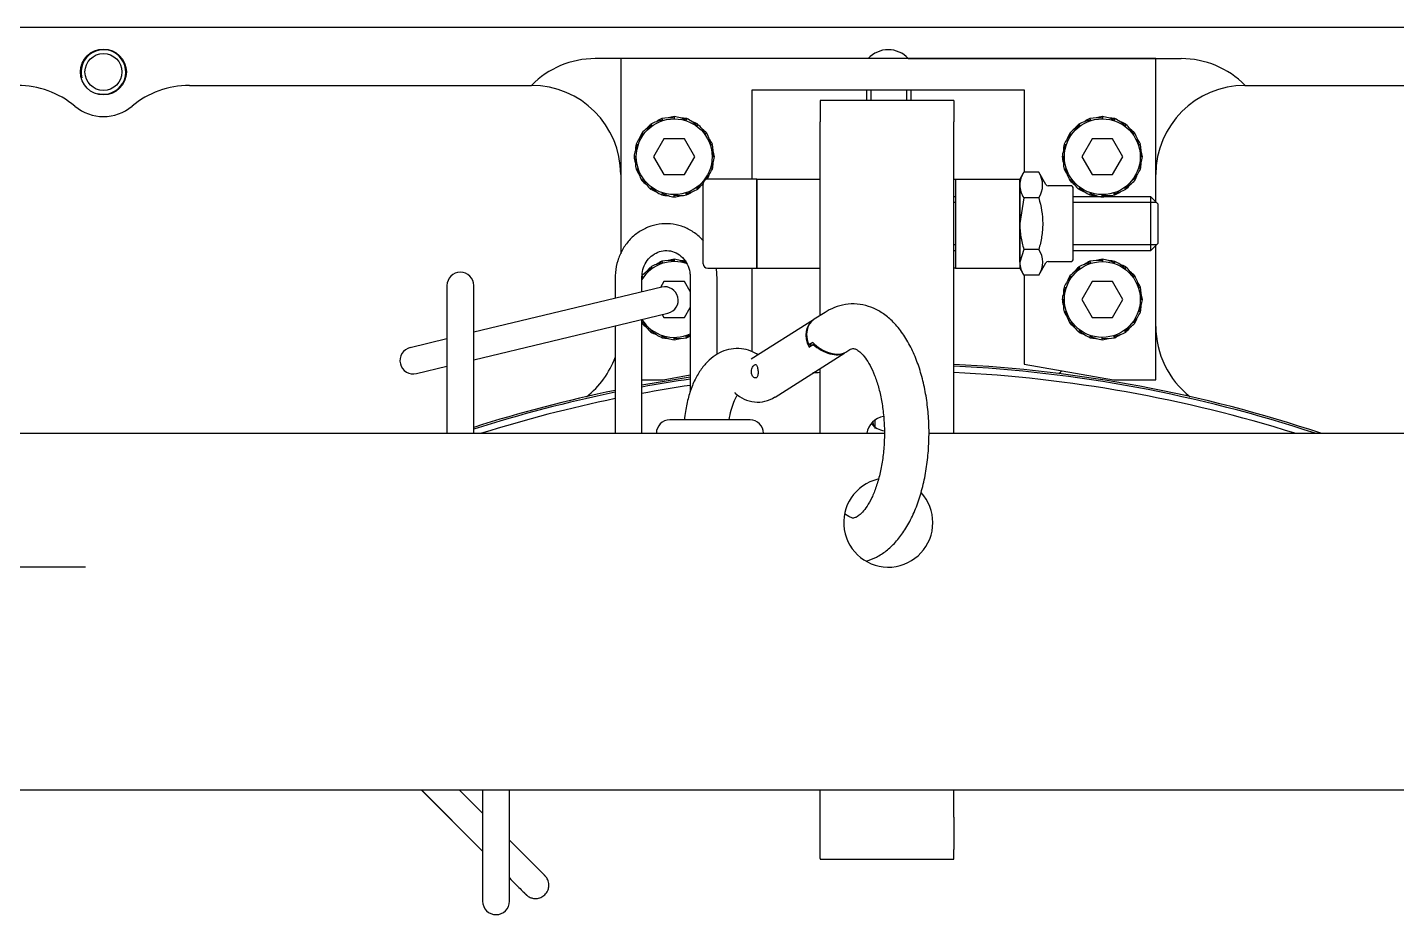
# Model space of a CAD drawing. Header units: millimetres. Extents: x -60 to 7633, y -2614 to 2146.
# Drawn here: x 6841.3 to 6994.8, y -2271.2 to -2171.8 of the extents above; entities that cross this region are included whole.
import ezdxf
from ezdxf.lldxf.tags import DXFTag

# ---------------------------------------------------------------- set-up
doc = ezdxf.new("R2010")
doc.units = ezdxf.units.MM
doc.layers.get('0').update_dxf_attribs({"color": 250})
tags = doc.linetypes.add('CENTER2', pattern=[28.575, 19.05, -3.175, 3.175, -3.175]).pattern_tags.tags
tags[10:11] = [DXFTag(74, 4), DXFTag(75, 0), DXFTag(340, '0'), DXFTag(46, 0.0), DXFTag(50, 0.0), DXFTag(44, 0.0), DXFTag(45, 0.0)]
tags[8:9] = [DXFTag(74, 4), DXFTag(75, 0), DXFTag(340, '0'), DXFTag(46, 0.0), DXFTag(50, 0.0), DXFTag(44, 0.0), DXFTag(45, 0.0)]
tags[6:7] = [DXFTag(74, 4), DXFTag(75, 0), DXFTag(340, '0'), DXFTag(46, 0.0), DXFTag(50, 0.0), DXFTag(44, 0.0), DXFTag(45, 0.0)]
tags[4:5] = [DXFTag(74, 4), DXFTag(75, 0), DXFTag(340, '0'), DXFTag(46, 0.0), DXFTag(50, 0.0), DXFTag(44, 0.0), DXFTag(45, 0.0)]

msp = doc.modelspace()

# ---------------------------------------------------------------- linework, layer by layer
at = {"linetype": 'Continuous'}
for p, q in [((7164.8, -2171.78), (6710.8, -2171.78)), ((6935.56, -2175.28), (6904.94, -2175.28)), ((6907.8, -2175.28), (6907.8, -2197.15)), ((6967.8, -2175.28), (6907.8, -2175.28)), ((6940.04, -2175.28), (6970.66, -2175.28)), ((6967.8, -2191.33), (6967.8, -2175.28)), ((6859.43, -2178.28), (6897.8, -2178.28)), ((6977.8, -2178.28), (7016.17, -2178.28)), ((6922.55, -2178.78), (6953.05, -2178.78)), ((6922.55, -2188.78), (6922.55, -2178.78)), ((6930.15, -2179.97), (6930.15, -2182.37)), ((6945.15, -2179.97), (6930.15, -2179.97)), ((6935.35, -2178.78), (6935.35, -2179.97)), ((6935.84, -2178.78), (6935.84, -2179.97)), ((6939.86, -2178.78), (6939.86, -2179.97)), ((6940.35, -2179.97), (6940.35, -2178.78)), ((6945.15, -2179.97), (6945.15, -2182.37)), ((6953.05, -2178.78), (6953.05, -2188.01)), ((6910.69, -2183.16), (6910.69, -2183.16)), ((6911.16, -2182.64), (6911.31, -2182.84)), ((6911.16, -2182.64), (6911.26, -2182.79)), ((6911.26, -2182.79), (6911.3, -2182.84)), ((6911.8, -2182.35), (6911.8, -2182.35)), ((6912.41, -2182), (6912.47, -2182.17)), ((6912.42, -2182), (6912.49, -2182.24)), ((6912.47, -2182.17), (6912.49, -2182.24)), ((6913.12, -2181.93), (6913.11, -2181.93)), ((6913.8, -2181.78), (6913.8, -2181.96)), ((6913.8, -2181.96), (6913.8, -2182.03)), ((6913.81, -2181.78), (6913.81, -2182.03)), ((6914.49, -2181.93), (6914.49, -2181.93)), ((6915.14, -2182.17), (6915.11, -2182.24)), ((6915.2, -2182), (6915.12, -2182.24)), ((6915.19, -2182), (6915.14, -2182.17)), ((6915.81, -2182.36), (6915.81, -2182.36)), ((6916.34, -2182.79), (6916.3, -2182.84)), ((6916.45, -2182.65), (6916.31, -2182.85)), ((6916.45, -2182.64), (6916.34, -2182.79)), ((6916.92, -2183.17), (6916.92, -2183.17)), ((6930.15, -2202.86), (6930.15, -2182.37)), ((6945.15, -2202.86), (6945.15, -2182.37)), ((6958.69, -2183.16), (6958.69, -2183.16)), ((6959.16, -2182.64), (6959.31, -2182.84)), ((6959.16, -2182.64), (6959.26, -2182.79)), ((6959.26, -2182.79), (6959.3, -2182.84)), ((6959.8, -2182.35), (6959.8, -2182.35)), ((6960.41, -2182), (6960.47, -2182.17)), ((6960.42, -2182), (6960.49, -2182.24)), ((6960.47, -2182.17), (6960.49, -2182.24)), ((6961.12, -2181.93), (6961.11, -2181.93)), ((6961.8, -2181.78), (6961.8, -2181.96)), ((6961.8, -2181.96), (6961.8, -2182.03)), ((6961.81, -2181.78), (6961.81, -2182.03)), ((6962.49, -2181.93), (6962.49, -2181.93)), ((6963.14, -2182.17), (6963.11, -2182.24)), ((6963.2, -2182), (6963.12, -2182.24)), ((6963.19, -2182), (6963.14, -2182.17)), ((6963.81, -2182.36), (6963.81, -2182.36)), ((6964.34, -2182.79), (6964.3, -2182.84)), ((6964.45, -2182.65), (6964.31, -2182.85)), ((6964.45, -2182.64), (6964.34, -2182.79)), ((6964.92, -2183.17), (6964.92, -2183.17)), ((6909.87, -2184.28), (6909.87, -2184.28)), ((6910.16, -2183.63), (6910.37, -2183.78)), ((6910.16, -2183.64), (6910.31, -2183.74)), ((6910.31, -2183.74), (6910.36, -2183.78)), ((6912.65, -2184.28), (6911.49, -2186.28)), ((6914.96, -2184.28), (6912.65, -2184.28)), ((6916.11, -2186.28), (6914.96, -2184.28)), ((6917.45, -2183.64), (6917.24, -2183.79)), ((6917.29, -2183.74), (6917.24, -2183.78)), ((6917.44, -2183.64), (6917.29, -2183.74)), ((6917.73, -2184.28), (6917.73, -2184.28)), ((6957.87, -2184.28), (6957.87, -2184.28)), ((6958.16, -2183.63), (6958.37, -2183.78)), ((6958.16, -2183.64), (6958.31, -2183.74)), ((6958.31, -2183.74), (6958.36, -2183.78)), ((6960.65, -2184.28), (6959.49, -2186.28)), ((6962.96, -2184.28), (6960.65, -2184.28)), ((6964.11, -2186.28), (6962.96, -2184.28)), ((6965.45, -2183.64), (6965.24, -2183.79)), ((6965.29, -2183.74), (6965.24, -2183.78)), ((6965.44, -2183.64), (6965.29, -2183.74)), ((6965.73, -2184.28), (6965.73, -2184.28)), ((6909.45, -2185.59), (6909.45, -2185.59)), ((6909.52, -2184.88), (6909.76, -2184.96)), ((6909.52, -2184.89), (6909.69, -2184.95)), ((6909.69, -2184.95), (6909.76, -2184.97)), ((6917.91, -2184.95), (6917.84, -2184.97)), ((6918.08, -2184.9), (6917.85, -2184.98)), ((6918.08, -2184.89), (6917.91, -2184.95)), ((6918.16, -2185.6), (6918.16, -2185.6)), ((6957.45, -2185.59), (6957.45, -2185.59)), ((6957.52, -2184.88), (6957.76, -2184.96)), ((6957.52, -2184.89), (6957.69, -2184.95)), ((6957.69, -2184.95), (6957.76, -2184.97)), ((6965.91, -2184.95), (6965.84, -2184.97)), ((6966.08, -2184.9), (6965.85, -2184.98)), ((6966.08, -2184.89), (6965.91, -2184.95)), ((6966.16, -2185.6), (6966.16, -2185.6)), ((6909.3, -2186.27), (6909.55, -2186.27)), ((6909.3, -2186.28), (6909.48, -2186.28)), ((6909.45, -2186.97), (6909.45, -2186.97)), ((6909.48, -2186.28), (6909.55, -2186.28)), ((6909.52, -2187.66), (6909.76, -2187.59)), ((6909.52, -2187.67), (6909.69, -2187.62)), ((6909.69, -2187.62), (6909.76, -2187.6)), ((6911.49, -2186.28), (6912.65, -2188.28)), ((6914.96, -2188.28), (6916.11, -2186.28)), ((6918.08, -2187.68), (6917.84, -2187.6)), ((6917.91, -2187.62), (6917.84, -2187.6)), ((6918.08, -2187.67), (6917.91, -2187.62)), ((6918.12, -2186.28), (6918.05, -2186.28)), ((6918.3, -2186.29), (6918.05, -2186.29)), ((6918.3, -2186.28), (6918.12, -2186.28)), ((6918.15, -2186.98), (6918.15, -2186.98)), ((6957.3, -2186.27), (6957.55, -2186.27)), ((6957.3, -2186.28), (6957.48, -2186.28)), ((6957.45, -2186.97), (6957.45, -2186.97)), ((6957.48, -2186.28), (6957.55, -2186.28)), ((6957.52, -2187.66), (6957.76, -2187.59)), ((6957.52, -2187.67), (6957.69, -2187.62)), ((6957.69, -2187.62), (6957.76, -2187.6)), ((6959.49, -2186.28), (6960.65, -2188.28)), ((6962.96, -2188.28), (6964.11, -2186.28)), ((6966.08, -2187.68), (6965.84, -2187.6)), ((6965.91, -2187.62), (6965.84, -2187.6)), ((6966.08, -2187.67), (6965.91, -2187.62)), ((6966.12, -2186.28), (6966.05, -2186.28)), ((6966.3, -2186.29), (6966.05, -2186.29)), ((6966.3, -2186.28), (6966.12, -2186.28)), ((6966.15, -2186.98), (6966.15, -2186.98)), ((6909.87, -2188.28), (6909.87, -2188.28)), ((6910.16, -2188.92), (6910.36, -2188.77)), ((6910.16, -2188.93), (6910.31, -2188.82)), ((6910.31, -2188.82), (6910.36, -2188.78)), ((6912.65, -2188.28), (6914.96, -2188.28)), ((6917.05, -2198.28), (6917.05, -2189.28)), ((6917.31, -2188.84), (6917.23, -2188.79)), ((6917.29, -2188.82), (6917.24, -2188.78)), ((6917.32, -2188.84), (6917.29, -2188.82)), ((6923.05, -2188.78), (6917.55, -2188.78)), ((6917.73, -2188.29), (6917.73, -2188.29)), ((6923.05, -2198.78), (6923.05, -2188.78)), ((6923.05, -2188.78), (6923.05, -2198.78)), ((6923.05, -2188.78), (6930.15, -2188.78)), ((6945.15, -2188.78), (6945.35, -2188.78)), ((6945.35, -2188.78), (6952.55, -2188.78)), ((6945.35, -2188.78), (6945.35, -2198.78)), ((6953, -2188.01), (6952.55, -2188.78)), ((6952.55, -2189.45), (6952.55, -2188.78)), ((6954.67, -2188.01), (6953, -2188.01)), ((6955.46, -2189.38), (6954.67, -2188.01)), ((6957.87, -2188.28), (6957.87, -2188.28)), ((6958.16, -2188.92), (6958.36, -2188.77)), ((6958.16, -2188.93), (6958.31, -2188.82)), ((6958.31, -2188.82), (6958.36, -2188.78)), ((6960.65, -2188.28), (6962.96, -2188.28)), ((6965.44, -2188.93), (6965.23, -2188.79)), ((6965.29, -2188.82), (6965.24, -2188.78)), ((6965.44, -2188.93), (6965.29, -2188.82)), ((6965.73, -2188.29), (6965.73, -2188.29)), ((6910.68, -2189.4), (6910.68, -2189.4)), ((6911.15, -2189.92), (6911.3, -2189.72)), ((6911.16, -2189.92), (6911.26, -2189.78)), ((6911.26, -2189.78), (6911.3, -2189.72)), ((6911.8, -2190.21), (6911.8, -2190.21)), ((6912.4, -2190.56), (6912.48, -2190.32)), ((6912.41, -2190.56), (6912.47, -2190.39)), ((6912.47, -2190.39), (6912.49, -2190.32)), ((6913.11, -2190.64), (6913.11, -2190.64)), ((6913.79, -2190.78), (6913.79, -2190.53)), ((6913.8, -2190.6), (6913.8, -2190.53)), ((6913.8, -2190.78), (6913.8, -2190.6)), ((6914.49, -2190.64), (6914.49, -2190.64)), ((6915.14, -2190.39), (6915.11, -2190.32)), ((6915.18, -2190.56), (6915.11, -2190.33)), ((6915.19, -2190.56), (6915.14, -2190.39)), ((6915.8, -2190.21), (6915.8, -2190.21)), ((6916.44, -2189.93), (6916.29, -2189.72)), ((6916.34, -2189.78), (6916.3, -2189.72)), ((6916.45, -2189.92), (6916.34, -2189.78)), ((6916.92, -2189.4), (6916.92, -2189.4)), ((6945.35, -2190.78), (6945.15, -2190.78)), ((6952.55, -2189.45), (6952.55, -2198.11)), ((6952.55, -2193.78), (6952.55, -2189.45)), ((6958.25, -2189.53), (6955.72, -2189.53)), ((6958.55, -2197.73), (6958.55, -2189.83)), ((6967.25, -2190.78), (6958.55, -2190.78)), ((6958.68, -2189.4), (6958.68, -2189.4)), ((6959.15, -2189.92), (6959.3, -2189.72)), ((6959.16, -2189.92), (6959.26, -2189.78)), ((6959.26, -2189.78), (6959.3, -2189.72)), ((6959.8, -2190.21), (6959.8, -2190.21)), ((6960.4, -2190.56), (6960.48, -2190.32)), ((6960.41, -2190.56), (6960.47, -2190.39)), ((6960.47, -2190.39), (6960.49, -2190.32)), ((6961.11, -2190.64), (6961.11, -2190.64)), ((6961.79, -2190.78), (6961.79, -2190.53)), ((6961.8, -2190.6), (6961.8, -2190.53)), ((6961.8, -2190.78), (6961.8, -2190.6)), ((6962.49, -2190.64), (6962.49, -2190.64)), ((6963.14, -2190.39), (6963.11, -2190.32)), ((6963.18, -2190.56), (6963.11, -2190.33)), ((6963.19, -2190.56), (6963.14, -2190.39)), ((6963.8, -2190.21), (6963.8, -2190.21)), ((6964.44, -2189.93), (6964.29, -2189.72)), ((6964.34, -2189.78), (6964.3, -2189.72)), ((6964.45, -2189.92), (6964.34, -2189.78)), ((6964.92, -2189.4), (6964.92, -2189.4)), ((6967.25, -2196.78), (6967.25, -2190.78)), ((6968.05, -2191.58), (6967.25, -2190.78)), ((6945.35, -2191.4), (6945.15, -2191.4)), ((6953, -2190.89), (6952.55, -2193.78)), ((6954.67, -2190.89), (6953, -2190.89)), ((6967.86, -2191.4), (6958.55, -2191.4)), ((6968.05, -2195.98), (6968.05, -2191.58)), ((6952.55, -2198.11), (6952.55, -2193.78)), ((6945.35, -2196.17), (6945.15, -2196.17)), ((6945.15, -2196.78), (6945.35, -2196.78)), ((6953, -2196.67), (6952.55, -2198.11)), ((6954.67, -2196.67), (6953, -2196.67)), ((6967.86, -2196.17), (6958.55, -2196.17)), ((6958.55, -2196.78), (6967.25, -2196.78)), ((6967.25, -2196.78), (6968.05, -2195.98)), ((6967.8, -2211.28), (6967.8, -2196.23)), ((6911.8, -2198.35), (6911.8, -2198.35)), ((6912.41, -2198), (6912.47, -2198.17)), ((6912.42, -2198), (6912.49, -2198.24)), ((6912.47, -2198.17), (6912.49, -2198.24)), ((6913.12, -2197.93), (6913.11, -2197.93)), ((6913.8, -2197.78), (6913.8, -2197.96)), ((6913.8, -2197.96), (6913.8, -2198.03)), ((6913.81, -2197.78), (6913.81, -2198.03)), ((6914.49, -2197.93), (6914.49, -2197.93)), ((6915.14, -2198.17), (6915.11, -2198.24)), ((6915.15, -2198.14), (6915.12, -2198.24)), ((6952.55, -2198.11), (6952.55, -2198.78)), ((6954.67, -2199.56), (6955.46, -2198.18)), ((6955.72, -2198.03), (6958.25, -2198.03)), ((6959.8, -2198.35), (6959.8, -2198.35)), ((6960.41, -2198), (6960.47, -2198.17)), ((6960.42, -2198), (6960.49, -2198.24)), ((6960.47, -2198.17), (6960.49, -2198.24)), ((6961.12, -2197.93), (6961.11, -2197.93)), ((6961.8, -2197.78), (6961.8, -2197.96)), ((6961.8, -2197.96), (6961.8, -2198.03)), ((6961.81, -2197.78), (6961.81, -2198.03)), ((6962.49, -2197.93), (6962.49, -2197.93)), ((6963.14, -2198.17), (6963.11, -2198.24)), ((6963.2, -2198), (6963.12, -2198.24)), ((6963.19, -2198), (6963.14, -2198.17)), ((6963.81, -2198.36), (6963.81, -2198.36)), ((6907.18, -2199.79), (6907.18, -2202.15)), ((6910.18, -2201.43), (6910.18, -2199.79)), ((6910.19, -2199.65), (6910.37, -2199.78)), ((6910.31, -2199.74), (6910.36, -2199.78)), ((6910.69, -2199.16), (6910.69, -2199.16)), ((6911.16, -2198.64), (6911.31, -2198.84)), ((6911.16, -2198.64), (6911.26, -2198.79)), ((6911.26, -2198.79), (6911.3, -2198.84)), ((6915.6, -2199.79), (6915.6, -2212.64)), ((6917.55, -2198.78), (6923.05, -2198.78)), ((6918.6, -2208.45), (6918.6, -2199.79)), ((6922.55, -2208.14), (6922.55, -2198.78)), ((6923.05, -2198.78), (6930.15, -2198.78)), ((6945.35, -2198.78), (6945.15, -2198.78)), ((6945.35, -2198.78), (6952.55, -2198.78)), ((6952.55, -2198.78), (6953, -2199.56)), ((6954.67, -2199.56), (6953, -2199.56)), ((6953.05, -2199.56), (6953.05, -2209.52)), ((6958.16, -2199.63), (6958.37, -2199.78)), ((6958.16, -2199.64), (6958.31, -2199.74)), ((6958.31, -2199.74), (6958.36, -2199.78)), ((6958.69, -2199.16), (6958.69, -2199.16)), ((6959.16, -2198.64), (6959.31, -2198.84)), ((6959.16, -2198.64), (6959.26, -2198.79)), ((6959.26, -2198.79), (6959.3, -2198.84)), ((6964.34, -2198.79), (6964.3, -2198.84)), ((6964.45, -2198.65), (6964.31, -2198.85)), ((6964.45, -2198.64), (6964.34, -2198.79)), ((6964.92, -2199.17), (6964.92, -2199.17)), ((6965.45, -2199.64), (6965.24, -2199.79)), ((6965.29, -2199.74), (6965.24, -2199.78)), ((6965.44, -2199.64), (6965.29, -2199.74)), ((6888.32, -2200.73), (6888.32, -2205.23)), ((6891.32, -2205.23), (6891.32, -2200.73)), ((6912.4, -2200.9), (6908.02, -2201.95)), ((6912.65, -2200.28), (6912.27, -2200.93)), ((6914.96, -2200.28), (6912.65, -2200.28)), ((6915.6, -2201.4), (6914.96, -2200.28)), ((6957.45, -2201.59), (6957.45, -2201.59)), ((6957.52, -2200.88), (6957.76, -2200.96)), ((6957.52, -2200.89), (6957.69, -2200.95)), ((6957.69, -2200.95), (6957.76, -2200.97)), ((6957.87, -2200.28), (6957.87, -2200.28)), ((6960.65, -2200.28), (6959.49, -2202.28)), ((6962.96, -2200.28), (6960.65, -2200.28)), ((6964.11, -2202.28), (6962.96, -2200.28)), ((6965.73, -2200.28), (6965.73, -2200.28)), ((6965.91, -2200.95), (6965.84, -2200.97)), ((6966.08, -2200.9), (6965.85, -2200.98)), ((6966.08, -2200.89), (6965.91, -2200.95)), ((6966.16, -2201.6), (6966.16, -2201.6)), ((6908.02, -2201.95), (6891.32, -2205.96)), ((6930.15, -2204.09), (6930.15, -2202.86)), ((6945.15, -2206.81), (6945.15, -2202.86)), ((6957.3, -2202.27), (6957.55, -2202.27)), ((6957.3, -2202.28), (6957.48, -2202.28)), ((6957.45, -2202.97), (6957.45, -2202.97)), ((6957.48, -2202.28), (6957.55, -2202.28)), ((6959.49, -2202.28), (6960.65, -2204.28)), ((6962.96, -2204.28), (6964.11, -2202.28)), ((6966.12, -2202.28), (6966.05, -2202.28)), ((6966.3, -2202.29), (6966.05, -2202.29)), ((6966.3, -2202.28), (6966.12, -2202.28)), ((6966.15, -2202.98), (6966.15, -2202.98)), ((6908.73, -2204.87), (6913.1, -2203.81)), ((6910.18, -2217.28), (6910.18, -2204.52)), ((6912.46, -2203.97), (6912.65, -2204.28)), ((6912.65, -2204.28), (6914.96, -2204.28)), ((6914.96, -2204.28), (6915.6, -2203.16)), ((6929.41, -2204.56), (6922.43, -2208.98)), ((6930.72, -2203.73), (6929.5, -2204.5)), ((6957.52, -2203.66), (6957.76, -2203.59)), ((6957.52, -2203.67), (6957.69, -2203.62)), ((6957.69, -2203.62), (6957.76, -2203.6)), ((6957.87, -2204.28), (6957.87, -2204.28)), ((6960.65, -2204.28), (6962.96, -2204.28)), ((6965.73, -2204.29), (6965.73, -2204.29)), ((6966.08, -2203.68), (6965.84, -2203.6)), ((6965.91, -2203.62), (6965.84, -2203.6)), ((6966.08, -2203.67), (6965.91, -2203.62)), ((6888.32, -2205.23), (6888.32, -2217.28)), ((6891.32, -2209.05), (6908.73, -2204.87)), ((6891.32, -2217.28), (6891.32, -2205.23)), ((6907.18, -2205.24), (6907.18, -2217.28)), ((6910.18, -2204.9), (6910.36, -2204.77)), ((6910.18, -2204.91), (6910.31, -2204.82)), ((6910.31, -2204.82), (6910.36, -2204.78)), ((6910.68, -2205.4), (6910.68, -2205.4)), ((6911.15, -2205.92), (6911.3, -2205.72)), ((6911.16, -2205.92), (6911.26, -2205.78)), ((6911.26, -2205.78), (6911.3, -2205.72)), ((6911.8, -2206.21), (6911.8, -2206.21)), ((6958.16, -2204.92), (6958.36, -2204.77)), ((6958.16, -2204.93), (6958.31, -2204.82)), ((6958.31, -2204.82), (6958.36, -2204.78)), ((6958.68, -2205.4), (6958.68, -2205.4)), ((6959.15, -2205.92), (6959.3, -2205.72)), ((6959.16, -2205.92), (6959.26, -2205.78)), ((6959.26, -2205.78), (6959.3, -2205.72)), ((6959.8, -2206.21), (6959.8, -2206.21)), ((6963.8, -2206.21), (6963.8, -2206.21)), ((6964.44, -2205.93), (6964.29, -2205.72)), ((6964.34, -2205.78), (6964.3, -2205.72)), ((6964.45, -2205.92), (6964.34, -2205.78)), ((6964.92, -2205.4), (6964.92, -2205.4)), ((6965.44, -2204.93), (6965.23, -2204.79)), ((6965.29, -2204.82), (6965.24, -2204.78)), ((6965.44, -2204.93), (6965.29, -2204.82)), ((6888.32, -2206.69), (6884.2, -2207.68)), ((6912.4, -2206.56), (6912.48, -2206.32)), ((6912.41, -2206.56), (6912.47, -2206.39)), ((6912.47, -2206.39), (6912.49, -2206.32)), ((6913.11, -2206.64), (6913.11, -2206.64)), ((6913.79, -2206.78), (6913.79, -2206.53)), ((6913.8, -2206.6), (6913.8, -2206.53)), ((6913.8, -2206.78), (6913.8, -2206.6)), ((6914.49, -2206.64), (6914.49, -2206.64)), ((6915.14, -2206.39), (6915.11, -2206.32)), ((6915.18, -2206.56), (6915.11, -2206.33)), ((6915.19, -2206.56), (6915.14, -2206.39)), ((6929.35, -2207.1), (6928.91, -2207.37)), ((6928.91, -2207.63), (6929.39, -2207.32)), ((6928.91, -2207.37), (6929.31, -2207.37)), ((6929.39, -2207.32), (6929.58, -2207.32)), ((6945.15, -2217.28), (6945.15, -2206.81)), ((6960.4, -2206.56), (6960.48, -2206.32)), ((6960.41, -2206.56), (6960.47, -2206.39)), ((6960.47, -2206.39), (6960.49, -2206.32)), ((6961.11, -2206.64), (6961.11, -2206.64)), ((6961.79, -2206.78), (6961.79, -2206.53)), ((6961.8, -2206.6), (6961.8, -2206.53)), ((6961.8, -2206.78), (6961.8, -2206.6)), ((6962.49, -2206.64), (6962.49, -2206.64)), ((6963.14, -2206.39), (6963.11, -2206.32)), ((6963.18, -2206.56), (6963.11, -2206.33)), ((6963.19, -2206.56), (6963.14, -2206.39)), ((6925.1, -2213.21), (6932.92, -2208.25)), ((6933.03, -2208.18), (6933.39, -2207.95)), ((6884.9, -2210.59), (6888.32, -2209.77)), ((6912.55, -2211.28), (6915.6, -2210.74)), ((6930.15, -2217.28), (6930.15, -2210.01)), ((6953.05, -2209.52), (6963.05, -2211.28)), ((6910.18, -2211.28), (6912.55, -2211.28)), ((6963.05, -2211.28), (6967.8, -2211.28)), ((6922.3, -2215.78), (6913.3, -2215.78)), ((6936.3, -2215.85), (6936.3, -2216.75)), ((6812.8, -2217.28), (6937.36, -2217.28)), ((6942.36, -2217.28), (7062.8, -2217.28)), ((6933.39, -2226.61), (6932.9, -2226.3)), ((7062.8, -2257.28), (6812.8, -2257.28)), ((6885.47, -2257.28), (6892.32, -2264.13)), ((6885.49, -2257.28), (6892.32, -2264.11)), ((6892.32, -2259.87), (6889.73, -2257.28)), ((6892.32, -2257.28), (6892.32, -2265.23)), ((6895.32, -2265.23), (6895.32, -2257.28)), ((6930.15, -2260.29), (6930.15, -2257.28)), ((6945.15, -2260.29), (6945.15, -2257.28)), ((6930.15, -2263.94), (6930.15, -2260.29)), ((6945.15, -2260.29), (6945.15, -2263.94)), ((6896.13, -2263.68), (6895.32, -2262.87)), ((6930.15, -2264.93), (6930.15, -2263.94)), ((6945.15, -2264.93), (6945.15, -2263.94)), ((6892.32, -2265.23), (6892.32, -2269.73)), ((6895.32, -2269.73), (6895.32, -2265.23)), ((6930.15, -2264.93), (6930.15, -2265.03)), ((6930.15, -2265.03), (6945.15, -2265.03)), ((6945.15, -2265.03), (6945.15, -2264.93))]:
    msp.add_line(p, q, dxfattribs=at)
at = {"linetype": 'CENTER2'}
msp.add_line((6847.8, -2232.28), (6807.8, -2232.28), dxfattribs=at)
at = {"linetype": 'Continuous'}
for centre, radius in [((6849.8, -2176.78), 2.57), ((6849.8, -2176.78), 2.07), ((6913.8, -2186.28), 4.25), ((6961.8, -2186.28), 4.25), ((6961.8, -2202.28), 4.25)]:
    msp.add_circle(centre, radius, dxfattribs=at)
for centre, radius, start, end in [((6849.8, -2176.78), 2.5, 255, 195), ((6904.94, -2185.28), 10, 90, 135.573), ((6937.8, -2177.28), 3, 41.8103, 138.1897), ((6970.66, -2185.28), 10, 44.427, 90), ((6840.17, -2188.28), 10, 50.0555, 90), ((6859.43, -2188.28), 10, 90, 129.9445), ((6897.8, -2188.28), 10, 0, 90), ((6977.8, -2188.28), 10, 90, 180), ((6849.8, -2176.78), 5, 230.0555, 309.9445), ((6913.35, -2186.64), 4.38, 118.399, 136.5766), ((6914.16, -2185.83), 4.38, 133.3234, 142.2947), ((6913.26, -2186.48), 4.38, 100.399, 118.5766), ((6914.28, -2185.96), 4.38, 115.3234, 124.2947), ((6913.22, -2186.3), 4.38, 82.399, 100.5766), ((6914.36, -2186.13), 4.38, 97.3234, 106.2947), ((6913.24, -2186.12), 4.38, 64.399, 82.5766), ((6914.38, -2186.31), 4.38, 79.3234, 88.2947), ((6913.32, -2185.96), 4.38, 46.399, 64.5766), ((6914.34, -2186.48), 4.38, 61.3234, 70.2947), ((6913.44, -2185.83), 4.38, 28.399, 46.5766), ((6914.26, -2186.64), 4.38, 43.3234, 52.2947), ((6961.35, -2186.64), 4.38, 118.399, 136.5766), ((6962.16, -2185.83), 4.38, 133.3234, 142.2947), ((6961.26, -2186.48), 4.38, 100.399, 118.5766), ((6962.28, -2185.96), 4.38, 115.3234, 124.2947), ((6961.22, -2186.3), 4.38, 82.399, 100.5766), ((6962.36, -2186.13), 4.38, 97.3234, 106.2947), ((6961.24, -2186.12), 4.38, 64.399, 82.5766), ((6962.38, -2186.31), 4.38, 79.3234, 88.2947), ((6961.32, -2185.96), 4.38, 46.399, 64.5766), ((6962.34, -2186.48), 4.38, 61.3234, 70.2947), ((6961.44, -2185.83), 4.38, 28.399, 46.5766), ((6962.26, -2186.64), 4.38, 43.3234, 52.2947), ((6913.48, -2186.76), 4.38, 136.399, 154.5766), ((6914, -2185.74), 4.38, 151.3234, 160.2947), ((6913.6, -2185.74), 4.38, 10.399, 28.5766), ((6914.12, -2186.76), 4.38, 25.3234, 34.2947), ((6961.48, -2186.76), 4.38, 136.399, 154.5766), ((6962, -2185.74), 4.38, 151.3234, 160.2947), ((6961.6, -2185.74), 4.38, 10.399, 28.5766), ((6962.12, -2186.76), 4.38, 25.3234, 34.2947), ((6913.64, -2186.84), 4.38, 154.399, 172.5766), ((6913.82, -2185.7), 4.38, 169.3234, 178.2947), ((6913.78, -2185.7), 4.38, 352.399, 10.5766), ((6913.96, -2186.84), 4.38, 7.3234, 16.2947), ((6961.64, -2186.84), 4.38, 154.399, 172.5766), ((6961.82, -2185.7), 4.38, 169.3234, 178.2947), ((6961.78, -2185.7), 4.38, 352.399, 10.5766), ((6961.96, -2186.84), 4.38, 7.3234, 16.2947), ((6913.64, -2185.72), 4.38, 187.3234, 196.2947), ((6913.82, -2186.86), 4.38, 172.399, 190.5766), ((6913.48, -2185.8), 4.38, 205.3234, 214.2947), ((6914, -2186.83), 4.38, 190.399, 208.5766), ((6914.12, -2185.8), 4.38, 316.399, 334.5766), ((6913.96, -2185.72), 4.38, 334.399, 352.5766), ((6913.78, -2186.86), 4.38, 349.3234, 358.2947), ((6961.64, -2185.72), 4.38, 187.3234, 196.2947), ((6961.82, -2186.86), 4.38, 172.399, 190.5766), ((6961.48, -2185.8), 4.38, 205.3234, 214.2947), ((6962, -2186.83), 4.38, 190.399, 208.5766), ((6962.12, -2185.8), 4.38, 316.399, 334.5766), ((6961.96, -2185.72), 4.38, 334.399, 352.5766), ((6961.78, -2186.86), 4.38, 349.3234, 358.2947), ((6913.35, -2185.92), 4.38, 223.3234, 232.2947), ((6914.16, -2186.74), 4.38, 208.399, 226.5766), ((6914.26, -2185.92), 4.38, 298.399, 309.8501), ((6917.55, -2189.28), 0.5, 90, 180), ((6913.6, -2186.83), 4.38, 333.9089, 340.2947), ((6955.43, -2189.55), 2.88, 147.6145, 178.0013), ((6952.52, -2189.45), 2.59, 326.1507, 33.8493), ((6961.35, -2185.92), 4.38, 223.3234, 232.2947), ((6962.16, -2186.74), 4.38, 208.399, 226.5766), ((6962.26, -2185.92), 4.38, 298.399, 316.5766), ((6961.6, -2186.83), 4.38, 331.3234, 340.2947), ((6913.26, -2186.08), 4.38, 241.3234, 250.2947), ((6914.28, -2186.6), 4.38, 226.399, 244.5766), ((6913.22, -2186.26), 4.38, 259.3234, 268.2947), ((6914.36, -2186.44), 4.38, 244.399, 262.5766), ((6914.38, -2186.26), 4.38, 262.399, 280.5766), ((6913.24, -2186.44), 4.38, 277.3234, 286.2947), ((6914.34, -2186.08), 4.38, 280.399, 298.5766), ((6913.32, -2186.6), 4.38, 295.3234, 304.2947), ((6913.44, -2186.74), 4.38, 313.3234, 322.2947), ((6955.43, -2189.35), 2.89, 182.0162, 212.368), ((6955.72, -2189.23), 0.3, 210, 270), ((6958.25, -2189.83), 0.3, 0, 90), ((6961.26, -2186.08), 4.38, 241.3234, 250.2947), ((6962.28, -2186.6), 4.38, 226.399, 244.5766), ((6961.22, -2186.26), 4.38, 259.3234, 268.2947), ((6962.36, -2186.44), 4.38, 244.399, 262.5766), ((6962.38, -2186.26), 4.38, 262.399, 280.5766), ((6961.24, -2186.44), 4.38, 277.3234, 286.2947), ((6962.34, -2186.08), 4.38, 280.399, 298.5766), ((6961.32, -2186.6), 4.38, 295.3234, 304.2947), ((6961.44, -2186.74), 4.38, 313.3234, 322.2947), ((6952.54, -2198.11), 2.58, 325.9374, 34.0626), ((6913.8, -2202.28), 4.25, 69.6724, 148.3776), ((6913.26, -2202.48), 4.38, 100.399, 118.5766), ((6914.28, -2201.96), 4.38, 115.3234, 124.2947), ((6913.22, -2202.3), 4.38, 82.399, 100.5766), ((6914.36, -2202.13), 4.38, 97.3234, 106.2947), ((6913.24, -2202.12), 4.38, 64.399, 82.5766), ((6914.38, -2202.31), 4.38, 79.3234, 88.2947), ((6917.55, -2198.28), 0.5, 180, 270), ((6955.37, -2198.03), 2.82, 181.6642, 212.72), ((6955.72, -2198.33), 0.3, 90, 150), ((6958.25, -2197.73), 0.3, 270, 0), ((6961.26, -2202.48), 4.38, 100.399, 118.5766), ((6962.28, -2201.96), 4.38, 115.3234, 124.2947), ((6961.22, -2202.3), 4.38, 82.399, 100.5766), ((6962.36, -2202.13), 4.38, 97.3234, 106.2947), ((6961.24, -2202.12), 4.38, 64.399, 82.5766), ((6962.38, -2202.31), 4.38, 79.3234, 88.2947), ((6961.32, -2201.96), 4.38, 46.399, 64.5766), ((6962.34, -2202.48), 4.38, 61.3234, 70.2947), ((6889.82, -2200.73), 1.5, 0, 180), ((6913.35, -2202.64), 4.38, 118.399, 136.5766), ((6913.48, -2202.76), 4.38, 136.399, 138.9704), ((6914.16, -2201.83), 4.38, 133.3234, 142.2947), ((6961.48, -2202.76), 4.38, 136.399, 154.5766), ((6962, -2201.74), 4.38, 151.3234, 160.2947), ((6961.35, -2202.64), 4.38, 118.399, 136.5766), ((6962.16, -2201.83), 4.38, 133.3234, 142.2947), ((6961.44, -2201.83), 4.38, 28.399, 46.5766), ((6962.26, -2202.64), 4.38, 43.3234, 52.2947), ((6961.6, -2201.74), 4.38, 10.399, 28.5766), ((6912.75, -2202.36), 1.5, 283.5166, 103.5166), ((6961.64, -2202.84), 4.38, 154.399, 172.5766), ((6961.82, -2201.7), 4.38, 169.3234, 178.2947), ((6962.12, -2202.76), 4.38, 25.3234, 34.2947), ((6961.78, -2201.7), 4.38, 352.399, 10.5766), ((6961.96, -2202.84), 4.38, 7.3234, 16.2947), ((6961.64, -2201.72), 4.38, 187.3234, 196.2947), ((6961.82, -2202.86), 4.38, 172.399, 190.5766), ((6961.96, -2201.72), 4.38, 334.399, 352.5766), ((6961.78, -2202.86), 4.38, 349.3234, 358.2947), ((6913.8, -2202.28), 4.25, 211.6224, 295.0506), ((6961.48, -2201.8), 4.38, 205.3234, 214.2947), ((6962, -2202.83), 4.38, 190.399, 208.5766), ((6962.12, -2201.8), 4.38, 316.399, 334.5766), ((6961.6, -2202.83), 4.38, 331.3234, 340.2947), ((6913.35, -2201.92), 4.38, 223.3234, 232.2947), ((6914.16, -2202.74), 4.38, 208.399, 226.5766), ((6913.26, -2202.08), 4.38, 241.3234, 250.2947), ((6914.28, -2202.6), 4.38, 226.399, 244.5766), ((6961.35, -2201.92), 4.38, 223.3234, 232.2947), ((6962.16, -2202.74), 4.38, 208.399, 226.5766), ((6961.26, -2202.08), 4.38, 241.3234, 250.2947), ((6962.28, -2202.6), 4.38, 226.399, 244.5766), ((6962.34, -2202.08), 4.38, 280.399, 298.5766), ((6961.32, -2202.6), 4.38, 295.3234, 304.2947), ((6962.26, -2201.92), 4.38, 298.399, 316.5766), ((6961.44, -2202.74), 4.38, 313.3234, 322.2947), ((6977.8, -2205.3), 10, 180, 231.9542), ((6884.55, -2209.13), 1.5, 103.5166, 283.5166), ((6913.22, -2202.26), 4.38, 259.3234, 268.2947), ((6914.36, -2202.44), 4.38, 244.399, 262.5766), ((6914.38, -2202.26), 4.38, 262.399, 280.5766), ((6913.24, -2202.44), 4.38, 277.3234, 286.2947), ((6914.34, -2202.08), 4.38, 280.399, 286.6852), ((6913.32, -2202.6), 4.38, 295.3234, 301.473), ((6961.22, -2202.26), 4.38, 259.3234, 268.2947), ((6962.36, -2202.44), 4.38, 244.399, 262.5766), ((6962.38, -2202.26), 4.38, 262.399, 280.5766), ((6961.24, -2202.44), 4.38, 277.3234, 286.2947), ((6897.8, -2205.3), 10, 308.0458, 339.7354), ((6937.8, -2362.28), 152, 92.8849, 93.1879), ((6937.8, -2362.28), 152.9, 71.5016, 87.2447), ((6937.8, -2362.28), 152.7, 71.7272, 87.2411), ((6937.8, -2362.28), 152, 72.544, 87.2284), ((6955.05, -2208.24), 3, 308.786, 317.7283), ((6937.8, -2362.28), 152.9, 98.3486, 100.4067), ((6937.8, -2362.28), 152.7, 98.3596, 100.4205), ((6937.8, -2362.28), 152, 98.3984, 100.469), ((6937.8, -2362.28), 152.9, 101.5519, 107.6976), ((6937.8, -2362.28), 152.7, 101.5672, 107.7215), ((6937.8, -2362.28), 152, 101.6212, 107.456), ((6923.15, -2210.17), 3.61, 225.9195, 302.6729), ((6913.3, -2217.28), 1.5, 90, 180), ((6922.3, -2217.28), 1.5, 0, 90), ((6937.8, -2215.88), 1.73, 183.5276, 199.8007), ((6937.8, -2227.28), 5, 103.3812, 0), ((6937.8, -2227.28), 5, 0, 42.1421), ((6893.82, -2269.73), 1.5, 180, 0)]:
    msp.add_arc(centre, radius, start, end, dxfattribs=at)
for centre, major_axis, ratio, start_param, end_param in [((6930.75, -2206.67), (1.34, -2.11), 0.825606, 3.114252, 4.642051), ((6930.84, -2206.61), (1.34, -2.11), 0.825606, 3.141593, 4.556263), ((6931.04, -2206.49), (-2.3, 1.39), 0.574423, 1.1346, 2.861522), ((6930.93, -2206.56), (-2.3, 1.39), 0.574423, 1.220387, 2.861522), ((6922.33, -2210.92), (-1.69, -1.84), 0.787296, 0, 0.027521), ((6922.33, -2210.92), (-1.69, -1.84), 0.787296, 6.283133, 6.283185), ((6937.65, -2217.53), (2.25, 0), 0.962976, 1.739905, 3.025796), ((6937.65, -2214.84), (2.25, 0), 0.962976, 3.813039, 4.583249)]:
    msp.add_ellipse(centre, major_axis=major_axis, ratio=ratio, start_param=start_param, end_param=end_param, dxfattribs=at)
for points, knots in [([(6954.67, -2190.89), (6954.94, -2191.84), (6955.12, -2192.79), (6955.12, -2194.02), (6955.11, -2194.27), (6955.07, -2194.76), (6955.04, -2195), (6954.92, -2195.72), (6954.81, -2196.2), (6954.67, -2196.67)], [0, 0, 0, 0, 0.5, 0.5, 0.625, 0.625, 0.75, 0.75, 1, 1, 1, 1]), ([(6917.07, -2195.71), (6916.99, -2195.62), (6916.61, -2195.21), (6915.83, -2194.59), (6914.65, -2194.03), (6913.38, -2193.76), (6912.09, -2193.8), (6910.84, -2194.14), (6909.7, -2194.75), (6908.72, -2195.62), (6907.95, -2196.69), (6907.42, -2197.91), (6907.2, -2199), (6907.19, -2199.59), (6907.18, -2199.79)], [0.2395968, 0.2395968, 0.2395968, 0.2395968, 0.258789, 0.3307003, 0.4022791, 0.4734722, 0.5443294, 0.6149886, 0.6855961, 0.7563458, 0.8273744, 0.8987381, 0.9704243, 1, 1, 1, 1]), ([(6952.55, -2193.78), (6952.55, -2194.03), (6952.56, -2194.27), (6952.6, -2194.76), (6952.63, -2195), (6952.75, -2195.72), (6952.86, -2196.2), (6953, -2196.67)], [0, 0, 0, 0, 0.25, 0.25, 0.5, 0.5, 1, 1, 1, 1]), ([(6910.18, -2199.79), (6910.19, -2199.64), (6910.2, -2199.22), (6910.41, -2198.46), (6910.89, -2197.7), (6911.56, -2197.13), (6912.34, -2196.81), (6913.19, -2196.76), (6914.02, -2197.01), (6914.75, -2197.54), (6915.29, -2198.3), (6915.56, -2199.11), (6915.59, -2199.58), (6915.6, -2199.79)], [0, 0, 0, 0, 0.043244, 0.139666, 0.236404, 0.33389, 0.43312, 0.534903, 0.638753, 0.741674, 0.8422, 0.940716, 1, 1, 1, 1]), ([(6918.6, -2199.79), (6918.59, -2199.5), (6918.58, -2199.18), (6918.53, -2198.85), (6918.52, -2198.78)], [0, 0, 0, 0, 0.0424379, 0.05474176, 0.05474176, 0.05474176, 0.05474176]), ([(6935.39, -2231.57), (6935.76, -2231.46), (6936.53, -2231.16), (6937.61, -2230.47), (6938.65, -2229.5), (6939.6, -2228.27), (6940.43, -2226.79), (6941.14, -2225.1), (6941.69, -2223.25), (6942.09, -2221.28), (6942.32, -2219.24), (6942.4, -2217.17), (6942.31, -2215.1), (6942.06, -2213.08), (6941.65, -2211.13), (6941.08, -2209.29), (6940.35, -2207.59), (6939.45, -2206.07), (6938.43, -2204.83), (6937.32, -2203.88), (6936.18, -2203.23), (6934.95, -2202.84), (6933.65, -2202.73), (6932.37, -2202.94), (6931.38, -2203.33), (6930.89, -2203.63), (6930.72, -2203.73)], [0.1270484, 0.1270484, 0.1270484, 0.1270484, 0.1570458, 0.1909892, 0.2266673, 0.2644691, 0.3039232, 0.3440281, 0.3839516, 0.4235616, 0.4629157, 0.5021259, 0.5413141, 0.5805828, 0.6200462, 0.6598501, 0.7001485, 0.7410583, 0.7824795, 0.8182847, 0.8520874, 0.8844643, 0.9191223, 0.9526002, 0.9858014, 1, 1, 1, 1]), ([(6923.22, -2208.47), (6922.96, -2208.31), (6922.34, -2208), (6921.31, -2207.76), (6920.18, -2207.79), (6919.1, -2208.11), (6918.14, -2208.68), (6917.28, -2209.47), (6916.52, -2210.49), (6915.87, -2211.75), (6915.37, -2213.2), (6915.08, -2214.58), (6914.97, -2215.45), (6914.94, -2215.78)], [0.0338349, 0.0338349, 0.0338349, 0.0338349, 0.0655391, 0.1016042, 0.1402264, 0.1773582, 0.2143367, 0.2529909, 0.2946839, 0.3395597, 0.3860262, 0.4321837, 0.4588602, 0.4588602, 0.4588602, 0.4588602]), ([(6933.39, -2207.95), (6933.46, -2207.91), (6933.64, -2207.81), (6933.84, -2207.78), (6933.98, -2207.78), (6934.28, -2207.9), (6934.71, -2208.22), (6935.23, -2208.8), (6935.77, -2209.66), (6936.28, -2210.76), (6936.72, -2212.08), (6937.06, -2213.58), (6937.29, -2215.2), (6937.39, -2216.91), (6937.35, -2218.63), (6937.17, -2220.31), (6936.87, -2221.88), (6936.46, -2223.3), (6935.97, -2224.52), (6935.43, -2225.48), (6934.89, -2226.17), (6934.42, -2226.58), (6934.07, -2226.76), (6933.87, -2226.79), (6933.72, -2226.78), (6933.49, -2226.66), (6933.39, -2226.61)], [0, 0, 0, 0, 0.021717, 0.065626, 0.117589, 0.158378, 0.19703, 0.238091, 0.278695, 0.319674, 0.361444, 0.403959, 0.447044, 0.490495, 0.534117, 0.577705, 0.621029, 0.663892, 0.706094, 0.747466, 0.787983, 0.82803, 0.868559, 0.91214, 0.968303, 1, 1, 1, 1]), ([(6923.17, -2210.1), (6923.16, -2210.02), (6923.14, -2209.95), (6923.13, -2209.88), (6923.11, -2209.81), (6923.09, -2209.76), (6923.07, -2209.71), (6923.04, -2209.66), (6923.02, -2209.63), (6922.99, -2209.6), (6922.96, -2209.58), (6922.92, -2209.57), (6922.88, -2209.58), (6922.85, -2209.58), (6922.81, -2209.6), (6922.77, -2209.63), (6922.73, -2209.67), (6922.69, -2209.71), (6922.65, -2209.76), (6922.61, -2209.82), (6922.57, -2209.88), (6922.54, -2209.95), (6922.51, -2210.02), (6922.48, -2210.1), (6922.47, -2210.19), (6922.45, -2210.27), (6922.44, -2210.36), (6922.45, -2210.44), (6922.45, -2210.52), (6922.46, -2210.6), (6922.49, -2210.68), (6922.51, -2210.75), (6922.54, -2210.81), (6922.58, -2210.87), (6922.62, -2210.92), (6922.66, -2210.97), (6922.71, -2211.01), (6922.76, -2211.04), (6922.81, -2211.06), (6922.86, -2211.07), (6922.91, -2211.08), (6922.96, -2211.07), (6923.01, -2211.05), (6923.05, -2211.03), (6923.08, -2211), (6923.11, -2210.95), (6923.14, -2210.91), (6923.16, -2210.86), (6923.18, -2210.79), (6923.19, -2210.73), (6923.2, -2210.65), (6923.2, -2210.58), (6923.21, -2210.5), (6923.2, -2210.41), (6923.2, -2210.33), (6923.19, -2210.25), (6923.18, -2210.17), (6923.17, -2210.1)], [0, 0, 0, 0, 0.0521, 0.0521, 0.0521, 0.10411, 0.10411, 0.10411, 0.157487, 0.157487, 0.157487, 0.212108, 0.212108, 0.212108, 0.265179, 0.265179, 0.265179, 0.316277, 0.316277, 0.316277, 0.368074, 0.368074, 0.368074, 0.422083, 0.422083, 0.422083, 0.476484, 0.476484, 0.476484, 0.528892, 0.528892, 0.528892, 0.580075, 0.580075, 0.580075, 0.632455, 0.632455, 0.632455, 0.686787, 0.686787, 0.686787, 0.740878, 0.740878, 0.740878, 0.792661, 0.792661, 0.792661, 0.843769, 0.843769, 0.843769, 0.89677, 0.89677, 0.89677, 0.951365, 0.951365, 0.951365, 1, 1, 1, 1]), ([(6919.97, -2215.78), (6919.97, -2215.78), (6920.02, -2215.4), (6920.16, -2214.67), (6920.46, -2213.77), (6920.72, -2213.27), (6920.84, -2213.07), (6920.87, -2213.04)], [0.5660464, 0.5660464, 0.5660464, 0.5660464, 0.5662791, 0.618287, 0.669005, 0.7178656, 0.730623, 0.730623, 0.730623, 0.730623]), ([(6895.33, -2267.13), (6895.54, -2267.35), (6895.97, -2267.78), (6896.54, -2268.34), (6896.96, -2268.77), (6897.13, -2268.93), (6897.19, -2268.99), (6897.2, -2269), (6897.23, -2269.03), (6897.27, -2269.07), (6897.37, -2269.15), (6897.58, -2269.28), (6897.92, -2269.41), (6898.37, -2269.44), (6898.86, -2269.32), (6899.31, -2269.02), (6899.62, -2268.59), (6899.75, -2268.14), (6899.75, -2267.76), (6899.68, -2267.45), (6899.57, -2267.22), (6899.47, -2267.06), (6899.39, -2266.96), (6899.36, -2266.92), (6899.34, -2266.9), (6899.32, -2266.88), (6899.3, -2266.86), (6899.25, -2266.81), (6899.07, -2266.62), (6898.65, -2266.2), (6898.05, -2265.6), (6897.33, -2264.88), (6896.65, -2264.2), (6896.27, -2263.82), (6896.13, -2263.68)], [0.1048063, 0.1048063, 0.1048063, 0.1048063, 0.1579961, 0.2207328, 0.283506, 0.346434, 0.3624761, 0.3735921, 0.3764291, 0.3791392, 0.3842126, 0.3975357, 0.4193043, 0.4427012, 0.4694446, 0.4985321, 0.5293161, 0.5533008, 0.5732467, 0.5900827, 0.6038799, 0.6144454, 0.6212009, 0.6239759, 0.6261342, 0.6292633, 0.6357042, 0.6584752, 0.7186338, 0.782232, 0.8450739, 0.907823, 0.9705495, 1, 1, 1, 1]), ([(6895.33, -2267.12), (6895.54, -2267.34), (6895.98, -2267.77), (6896.54, -2268.34), (6896.96, -2268.76), (6897.13, -2268.93), (6897.15, -2268.95), (6897.16, -2268.96), (6897.16, -2268.96)], [0.1038227, 0.1038227, 0.1038227, 0.1038227, 0.1581696, 0.2209392, 0.2836592, 0.3461504, 0.3611518, 0.3630892, 0.3630892, 0.3630892, 0.3630892])]:
    msp.add_open_spline(points, degree=3, knots=knots, dxfattribs=at)
msp.add_open_spline([(6920.59, -2212.72), (6920.59, -2212.73), (6920.61, -2212.74), (6920.64, -2212.76)], degree=3, dxfattribs=at)

doc.saveas('drawing.dxf')
